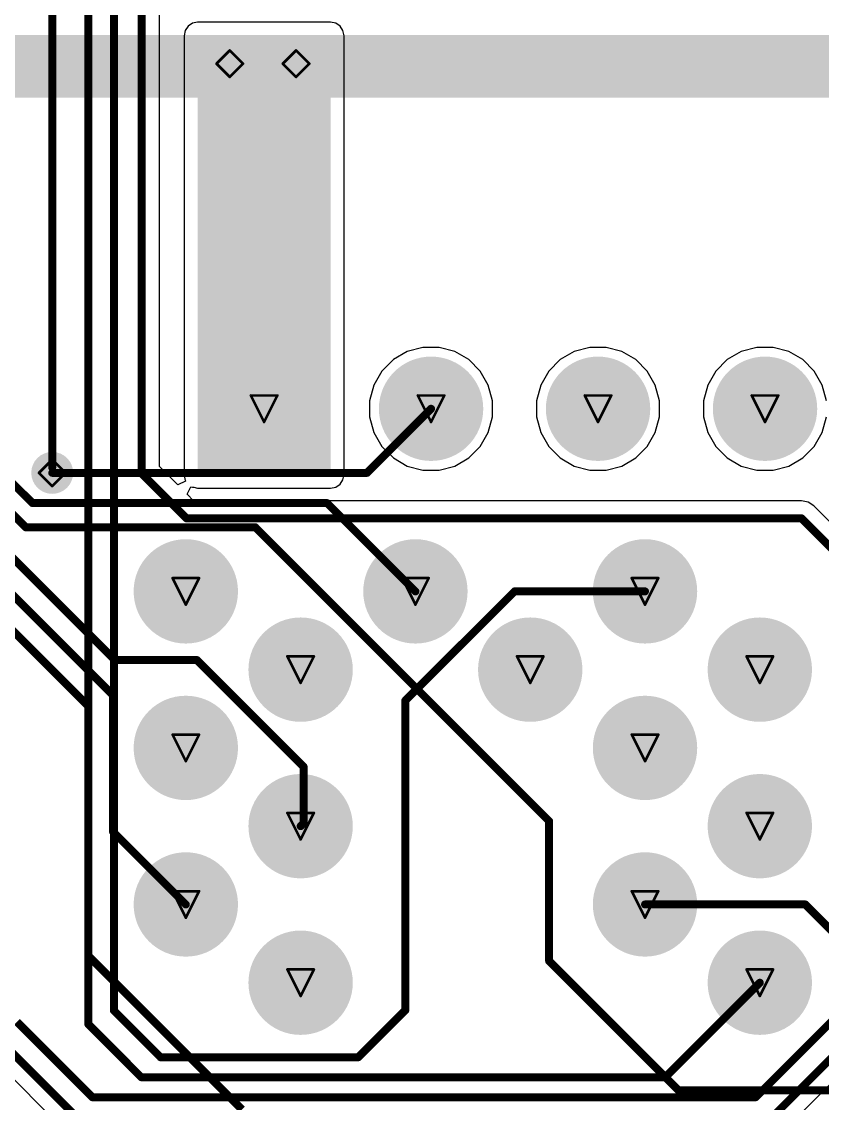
# Model space of a CAD drawing. Header units: inches. Extents: x -31 to 249, y -28 to 261.
# Drawn here: x 38.14 to 53.48, y 13.75 to 34.49 of the extents above; entities that cross this region are included whole.
import ezdxf

# ---------------------------------------------------------------- set-up
doc = ezdxf.new("R2010")
doc.units = ezdxf.units.IN
for name, color, linetype in [('Bottom Layer', 5, 'Continuous'), ('Bottom Solder', 6, 'Continuous'), ('Drill Drawing', 1, 'Continuous'), ('Multi-Layer', 9, 'Continuous'), ('Pad Holes', 156, 'Continuous'), ('Top Layer', 1, 'Continuous'), ('Top Solder', 216, 'Continuous'), ('Via Holes', 16, 'Continuous')]:
    doc.layers.add(name, color=color, linetype=linetype)

# ---------------------------------------------------------------- blocks, each defined once
blk = doc.blocks.new('1_1376430_8_40')
at = {"layer": 'Bottom Layer'}
h = blk.add_hatch(color=5, dxfattribs=at)
edge = h.paths.add_edge_path()
edge.add_arc((-24.75, 8.225), 1, 0, 360)
h = blk.add_hatch(color=5, dxfattribs=at)
edge = h.paths.add_edge_path()
edge.add_arc((-21.55, 8.225), 1, 0, 360)
h = blk.add_hatch(color=5, dxfattribs=at)
edge = h.paths.add_edge_path()
edge.add_arc((-18.35, 8.225), 1, 0, 360)
h = blk.add_hatch(color=5, dxfattribs=at)
edge = h.paths.add_edge_path()
edge.add_arc((-15.15, 8.225), 1, 0, 360)
h = blk.add_hatch(color=5, dxfattribs=at)
edge = h.paths.add_edge_path()
edge.add_arc((-26.25, 4.725), 1, 0, 360)
h = blk.add_hatch(color=5, dxfattribs=at)
edge = h.paths.add_edge_path()
edge.add_arc((-21.85, 4.725), 1, 0, 360)
h = blk.add_hatch(color=5, dxfattribs=at)
edge = h.paths.add_edge_path()
edge.add_arc((-17.45, 4.725), 1, 0, 360)
h = blk.add_hatch(color=5, dxfattribs=at)
edge = h.paths.add_edge_path()
edge.add_arc((-24.05, 3.225), 1, 0, 360)
h = blk.add_hatch(color=5, dxfattribs=at)
edge = h.paths.add_edge_path()
edge.add_arc((-19.65, 3.225), 1, 0, 360)
h = blk.add_hatch(color=5, dxfattribs=at)
edge = h.paths.add_edge_path()
edge.add_arc((-15.25, 3.225), 1, 0, 360)
h = blk.add_hatch(color=5, dxfattribs=at)
edge = h.paths.add_edge_path()
edge.add_arc((-26.25, 1.725), 1, 0, 360)
h = blk.add_hatch(color=5, dxfattribs=at)
edge = h.paths.add_edge_path()
edge.add_arc((-17.45, 1.725), 1, 0, 360)
h = blk.add_hatch(color=5, dxfattribs=at)
edge = h.paths.add_edge_path()
edge.add_arc((-24.05, 0.225), 1, 0, 360)
h = blk.add_hatch(color=5, dxfattribs=at)
edge = h.paths.add_edge_path()
edge.add_arc((-15.25, 0.225), 1, 0, 360)
h = blk.add_hatch(color=5, dxfattribs=at)
edge = h.paths.add_edge_path()
edge.add_arc((-26.25, -1.275), 1, 0, 360)
h = blk.add_hatch(color=5, dxfattribs=at)
edge = h.paths.add_edge_path()
edge.add_arc((-17.45, -1.275), 1, 0, 360)
h = blk.add_hatch(color=5, dxfattribs=at)
edge = h.paths.add_edge_path()
edge.add_arc((-24.05, -2.775), 1, 0, 360)
h = blk.add_hatch(color=5, dxfattribs=at)
edge = h.paths.add_edge_path()
edge.add_arc((-15.25, -2.775), 1, 0, 360)
at = {"layer": 'Bottom Solder'}
h = blk.add_hatch(color=6, dxfattribs=at)
edge = h.paths.add_edge_path()
edge.add_arc((-24.75, 8.225), 1, 0, 360)
h = blk.add_hatch(color=6, dxfattribs=at)
edge = h.paths.add_edge_path()
edge.add_arc((-21.55, 8.225), 1, 0, 360)
h = blk.add_hatch(color=6, dxfattribs=at)
edge = h.paths.add_edge_path()
edge.add_arc((-18.35, 8.225), 1, 0, 360)
h = blk.add_hatch(color=6, dxfattribs=at)
edge = h.paths.add_edge_path()
edge.add_arc((-15.15, 8.225), 1, 0, 360)
h = blk.add_hatch(color=6, dxfattribs=at)
edge = h.paths.add_edge_path()
edge.add_arc((-26.25, 4.725), 1, 0, 360)
h = blk.add_hatch(color=6, dxfattribs=at)
edge = h.paths.add_edge_path()
edge.add_arc((-21.85, 4.725), 1, 0, 360)
h = blk.add_hatch(color=6, dxfattribs=at)
edge = h.paths.add_edge_path()
edge.add_arc((-17.45, 4.725), 1, 0, 360)
h = blk.add_hatch(color=6, dxfattribs=at)
edge = h.paths.add_edge_path()
edge.add_arc((-24.05, 3.225), 1, 0, 360)
h = blk.add_hatch(color=6, dxfattribs=at)
edge = h.paths.add_edge_path()
edge.add_arc((-19.65, 3.225), 1, 0, 360)
h = blk.add_hatch(color=6, dxfattribs=at)
edge = h.paths.add_edge_path()
edge.add_arc((-15.25, 3.225), 1, 0, 360)
h = blk.add_hatch(color=6, dxfattribs=at)
edge = h.paths.add_edge_path()
edge.add_arc((-26.25, 1.725), 1, 0, 360)
h = blk.add_hatch(color=6, dxfattribs=at)
edge = h.paths.add_edge_path()
edge.add_arc((-17.45, 1.725), 1, 0, 360)
h = blk.add_hatch(color=6, dxfattribs=at)
edge = h.paths.add_edge_path()
edge.add_arc((-24.05, 0.225), 1, 0, 360)
h = blk.add_hatch(color=6, dxfattribs=at)
edge = h.paths.add_edge_path()
edge.add_arc((-15.25, 0.225), 1, 0, 360)
h = blk.add_hatch(color=6, dxfattribs=at)
edge = h.paths.add_edge_path()
edge.add_arc((-26.25, -1.275), 1, 0, 360)
h = blk.add_hatch(color=6, dxfattribs=at)
edge = h.paths.add_edge_path()
edge.add_arc((-17.45, -1.275), 1, 0, 360)
h = blk.add_hatch(color=6, dxfattribs=at)
edge = h.paths.add_edge_path()
edge.add_arc((-24.05, -2.775), 1, 0, 360)
h = blk.add_hatch(color=6, dxfattribs=at)
edge = h.paths.add_edge_path()
edge.add_arc((-15.25, -2.775), 1, 0, 360)
at = {"layer": 'Multi-Layer'}
h = blk.add_hatch(color=9, dxfattribs=at)
edge = h.paths.add_edge_path()
edge.add_arc((-24.75, 8.225), 1, 0, 360)
h = blk.add_hatch(color=9, dxfattribs=at)
edge = h.paths.add_edge_path()
edge.add_arc((-21.55, 8.225), 1, 0, 360)
h = blk.add_hatch(color=9, dxfattribs=at)
edge = h.paths.add_edge_path()
edge.add_arc((-18.35, 8.225), 1, 0, 360)
h = blk.add_hatch(color=9, dxfattribs=at)
edge = h.paths.add_edge_path()
edge.add_arc((-15.15, 8.225), 1, 0, 360)
h = blk.add_hatch(color=9, dxfattribs=at)
edge = h.paths.add_edge_path()
edge.add_arc((-26.25, 4.725), 1, 0, 360)
h = blk.add_hatch(color=9, dxfattribs=at)
edge = h.paths.add_edge_path()
edge.add_arc((-21.85, 4.725), 1, 0, 360)
h = blk.add_hatch(color=9, dxfattribs=at)
edge = h.paths.add_edge_path()
edge.add_arc((-17.45, 4.725), 1, 0, 360)
h = blk.add_hatch(color=9, dxfattribs=at)
edge = h.paths.add_edge_path()
edge.add_arc((-24.05, 3.225), 1, 0, 360)
h = blk.add_hatch(color=9, dxfattribs=at)
edge = h.paths.add_edge_path()
edge.add_arc((-19.65, 3.225), 1, 0, 360)
h = blk.add_hatch(color=9, dxfattribs=at)
edge = h.paths.add_edge_path()
edge.add_arc((-15.25, 3.225), 1, 0, 360)
h = blk.add_hatch(color=9, dxfattribs=at)
edge = h.paths.add_edge_path()
edge.add_arc((-26.25, 1.725), 1, 0, 360)
h = blk.add_hatch(color=9, dxfattribs=at)
edge = h.paths.add_edge_path()
edge.add_arc((-17.45, 1.725), 1, 0, 360)
h = blk.add_hatch(color=9, dxfattribs=at)
edge = h.paths.add_edge_path()
edge.add_arc((-24.05, 0.225), 1, 0, 360)
h = blk.add_hatch(color=9, dxfattribs=at)
edge = h.paths.add_edge_path()
edge.add_arc((-15.25, 0.225), 1, 0, 360)
h = blk.add_hatch(color=9, dxfattribs=at)
edge = h.paths.add_edge_path()
edge.add_arc((-26.25, -1.275), 1, 0, 360)
h = blk.add_hatch(color=9, dxfattribs=at)
edge = h.paths.add_edge_path()
edge.add_arc((-17.45, -1.275), 1, 0, 360)
h = blk.add_hatch(color=9, dxfattribs=at)
edge = h.paths.add_edge_path()
edge.add_arc((-24.05, -2.775), 1, 0, 360)
h = blk.add_hatch(color=9, dxfattribs=at)
edge = h.paths.add_edge_path()
edge.add_arc((-15.25, -2.775), 1, 0, 360)
at = {"layer": 'Pad Holes'}
h = blk.add_hatch(color=7, dxfattribs=at)
edge = h.paths.add_edge_path()
edge.add_arc((-24.75, 8.225), 0.605, 0, 360)
h = blk.add_hatch(color=7, dxfattribs=at)
edge = h.paths.add_edge_path()
edge.add_arc((-21.55, 8.225), 0.605, 0, 360)
h = blk.add_hatch(color=7, dxfattribs=at)
edge = h.paths.add_edge_path()
edge.add_arc((-18.35, 8.225), 0.605, 0, 360)
h = blk.add_hatch(color=7, dxfattribs=at)
edge = h.paths.add_edge_path()
edge.add_arc((-15.15, 8.225), 0.605, 0, 360)
h = blk.add_hatch(color=7, dxfattribs=at)
edge = h.paths.add_edge_path()
edge.add_arc((-26.25, 4.725), 0.605, 0, 360)
h = blk.add_hatch(color=7, dxfattribs=at)
edge = h.paths.add_edge_path()
edge.add_arc((-21.85, 4.725), 0.605, 0, 360)
h = blk.add_hatch(color=7, dxfattribs=at)
edge = h.paths.add_edge_path()
edge.add_arc((-17.45, 4.725), 0.605, 0, 360)
h = blk.add_hatch(color=7, dxfattribs=at)
edge = h.paths.add_edge_path()
edge.add_arc((-24.05, 3.225), 0.605, 0, 360)
h = blk.add_hatch(color=7, dxfattribs=at)
edge = h.paths.add_edge_path()
edge.add_arc((-19.65, 3.225), 0.605, 0, 360)
h = blk.add_hatch(color=7, dxfattribs=at)
edge = h.paths.add_edge_path()
edge.add_arc((-15.25, 3.225), 0.605, 0, 360)
h = blk.add_hatch(color=7, dxfattribs=at)
edge = h.paths.add_edge_path()
edge.add_arc((-26.25, 1.725), 0.605, 0, 360)
h = blk.add_hatch(color=7, dxfattribs=at)
edge = h.paths.add_edge_path()
edge.add_arc((-17.45, 1.725), 0.605, 0, 360)
h = blk.add_hatch(color=7, dxfattribs=at)
edge = h.paths.add_edge_path()
edge.add_arc((-24.05, 0.225), 0.605, 0, 360)
h = blk.add_hatch(color=7, dxfattribs=at)
edge = h.paths.add_edge_path()
edge.add_arc((-15.25, 0.225), 0.605, 0, 360)
h = blk.add_hatch(color=7, dxfattribs=at)
edge = h.paths.add_edge_path()
edge.add_arc((-26.25, -1.275), 0.605, 0, 360)
h = blk.add_hatch(color=7, dxfattribs=at)
edge = h.paths.add_edge_path()
edge.add_arc((-17.45, -1.275), 0.605, 0, 360)
h = blk.add_hatch(color=7, dxfattribs=at)
edge = h.paths.add_edge_path()
edge.add_arc((-24.05, -2.775), 0.605, 0, 360)
h = blk.add_hatch(color=7, dxfattribs=at)
edge = h.paths.add_edge_path()
edge.add_arc((-15.25, -2.775), 0.605, 0, 360)
at = {"layer": 'Top Layer'}
h = blk.add_hatch(color=1, dxfattribs=at)
edge = h.paths.add_edge_path()
edge.add_arc((-24.75, 8.225), 1, 0, 360)
h = blk.add_hatch(color=1, dxfattribs=at)
edge = h.paths.add_edge_path()
edge.add_arc((-21.55, 8.225), 1, 0, 360)
h = blk.add_hatch(color=1, dxfattribs=at)
edge = h.paths.add_edge_path()
edge.add_arc((-18.35, 8.225), 1, 0, 360)
h = blk.add_hatch(color=1, dxfattribs=at)
edge = h.paths.add_edge_path()
edge.add_arc((-15.15, 8.225), 1, 0, 360)
h = blk.add_hatch(color=1, dxfattribs=at)
edge = h.paths.add_edge_path()
edge.add_arc((-26.25, 4.725), 1, 0, 360)
h = blk.add_hatch(color=1, dxfattribs=at)
edge = h.paths.add_edge_path()
edge.add_arc((-21.85, 4.725), 1, 0, 360)
h = blk.add_hatch(color=1, dxfattribs=at)
edge = h.paths.add_edge_path()
edge.add_arc((-17.45, 4.725), 1, 0, 360)
h = blk.add_hatch(color=1, dxfattribs=at)
edge = h.paths.add_edge_path()
edge.add_arc((-24.05, 3.225), 1, 0, 360)
h = blk.add_hatch(color=1, dxfattribs=at)
edge = h.paths.add_edge_path()
edge.add_arc((-19.65, 3.225), 1, 0, 360)
h = blk.add_hatch(color=1, dxfattribs=at)
edge = h.paths.add_edge_path()
edge.add_arc((-15.25, 3.225), 1, 0, 360)
h = blk.add_hatch(color=1, dxfattribs=at)
edge = h.paths.add_edge_path()
edge.add_arc((-26.25, 1.725), 1, 0, 360)
h = blk.add_hatch(color=1, dxfattribs=at)
edge = h.paths.add_edge_path()
edge.add_arc((-17.45, 1.725), 1, 0, 360)
h = blk.add_hatch(color=1, dxfattribs=at)
edge = h.paths.add_edge_path()
edge.add_arc((-24.05, 0.225), 1, 0, 360)
h = blk.add_hatch(color=1, dxfattribs=at)
edge = h.paths.add_edge_path()
edge.add_arc((-15.25, 0.225), 1, 0, 360)
h = blk.add_hatch(color=1, dxfattribs=at)
edge = h.paths.add_edge_path()
edge.add_arc((-26.25, -1.275), 1, 0, 360)
h = blk.add_hatch(color=1, dxfattribs=at)
edge = h.paths.add_edge_path()
edge.add_arc((-17.45, -1.275), 1, 0, 360)
h = blk.add_hatch(color=1, dxfattribs=at)
edge = h.paths.add_edge_path()
edge.add_arc((-24.05, -2.775), 1, 0, 360)
h = blk.add_hatch(color=1, dxfattribs=at)
edge = h.paths.add_edge_path()
edge.add_arc((-15.25, -2.775), 1, 0, 360)
at = {"layer": 'Top Solder'}
h = blk.add_hatch(color=216, dxfattribs=at)
edge = h.paths.add_edge_path()
edge.add_arc((-24.75, 8.225), 1, 0, 360)
h = blk.add_hatch(color=216, dxfattribs=at)
edge = h.paths.add_edge_path()
edge.add_arc((-21.55, 8.225), 1, 0, 360)
h = blk.add_hatch(color=216, dxfattribs=at)
edge = h.paths.add_edge_path()
edge.add_arc((-18.35, 8.225), 1, 0, 360)
h = blk.add_hatch(color=216, dxfattribs=at)
edge = h.paths.add_edge_path()
edge.add_arc((-15.15, 8.225), 1, 0, 360)
h = blk.add_hatch(color=216, dxfattribs=at)
edge = h.paths.add_edge_path()
edge.add_arc((-26.25, 4.725), 1, 0, 360)
h = blk.add_hatch(color=216, dxfattribs=at)
edge = h.paths.add_edge_path()
edge.add_arc((-21.85, 4.725), 1, 0, 360)
h = blk.add_hatch(color=216, dxfattribs=at)
edge = h.paths.add_edge_path()
edge.add_arc((-17.45, 4.725), 1, 0, 360)
h = blk.add_hatch(color=216, dxfattribs=at)
edge = h.paths.add_edge_path()
edge.add_arc((-24.05, 3.225), 1, 0, 360)
h = blk.add_hatch(color=216, dxfattribs=at)
edge = h.paths.add_edge_path()
edge.add_arc((-19.65, 3.225), 1, 0, 360)
h = blk.add_hatch(color=216, dxfattribs=at)
edge = h.paths.add_edge_path()
edge.add_arc((-15.25, 3.225), 1, 0, 360)
h = blk.add_hatch(color=216, dxfattribs=at)
edge = h.paths.add_edge_path()
edge.add_arc((-26.25, 1.725), 1, 0, 360)
h = blk.add_hatch(color=216, dxfattribs=at)
edge = h.paths.add_edge_path()
edge.add_arc((-17.45, 1.725), 1, 0, 360)
h = blk.add_hatch(color=216, dxfattribs=at)
edge = h.paths.add_edge_path()
edge.add_arc((-24.05, 0.225), 1, 0, 360)
h = blk.add_hatch(color=216, dxfattribs=at)
edge = h.paths.add_edge_path()
edge.add_arc((-15.25, 0.225), 1, 0, 360)
h = blk.add_hatch(color=216, dxfattribs=at)
edge = h.paths.add_edge_path()
edge.add_arc((-26.25, -1.275), 1, 0, 360)
h = blk.add_hatch(color=216, dxfattribs=at)
edge = h.paths.add_edge_path()
edge.add_arc((-17.45, -1.275), 1, 0, 360)
h = blk.add_hatch(color=216, dxfattribs=at)
edge = h.paths.add_edge_path()
edge.add_arc((-24.05, -2.775), 1, 0, 360)
h = blk.add_hatch(color=216, dxfattribs=at)
edge = h.paths.add_edge_path()
edge.add_arc((-15.25, -2.775), 1, 0, 360)

msp = doc.modelspace()

# ---------------------------------------------------------------- hatches: boundary and pattern name
at = {"layer": 'Bottom Layer'}
msp.add_hatch(color=5, dxfattribs=at).paths.add_polyline_path([(17.501, 33.029), (101.649, 33.029), (101.649, 34.23), (17.501, 34.23)])
h = msp.add_hatch(color=5, dxfattribs=at)
edge = h.paths.add_edge_path()
edge.add_arc((42.127, 33.68), 0.3, 0, 360)
h = msp.add_hatch(color=5, dxfattribs=at)
edge = h.paths.add_edge_path()
edge.add_arc((43.397, 33.68), 0.3, 0, 360)
h = msp.add_hatch(color=5, dxfattribs=at)
edge = h.paths.add_edge_path()
edge.add_arc((38.725, 25.838), 0.3, 0, 360)
at = {"layer": 'Bottom Solder'}
h = msp.add_hatch(color=6, dxfattribs=at)
edge = h.paths.add_edge_path()
edge.add_arc((42.127, 33.68), 0.402, 0, 360)
h = msp.add_hatch(color=6, dxfattribs=at)
edge = h.paths.add_edge_path()
edge.add_arc((43.397, 33.68), 0.402, 0, 360)
h = msp.add_hatch(color=6, dxfattribs=at)
edge = h.paths.add_edge_path()
edge.add_arc((38.725, 25.838), 0.402, 0, 360)
at = {"layer": 'Top Layer'}
msp.add_hatch(color=1, dxfattribs=at).paths.add_polyline_path([(41.51, 25.806), (44.058, 25.806), (44.058, 34.215), (41.51, 34.215)])
h = msp.add_hatch(color=1, dxfattribs=at)
edge = h.paths.add_edge_path()
edge.add_arc((42.127, 33.68), 0.3, 0, 360)
h = msp.add_hatch(color=1, dxfattribs=at)
edge = h.paths.add_edge_path()
edge.add_arc((43.397, 33.68), 0.3, 0, 360)
h = msp.add_hatch(color=1, dxfattribs=at)
edge = h.paths.add_edge_path()
edge.add_arc((38.725, 25.838), 0.3, 0, 360)
at = {"layer": 'Top Solder'}
h = msp.add_hatch(color=216, dxfattribs=at)
edge = h.paths.add_edge_path()
edge.add_arc((42.127, 33.68), 0.402, 0, 360)
h = msp.add_hatch(color=216, dxfattribs=at)
edge = h.paths.add_edge_path()
edge.add_arc((43.397, 33.68), 0.402, 0, 360)
h = msp.add_hatch(color=216, dxfattribs=at)
edge = h.paths.add_edge_path()
edge.add_arc((38.725, 25.838), 0.402, 0, 360)
at = {"layer": 'Via Holes'}
h = msp.add_hatch(color=7, dxfattribs=at)
edge = h.paths.add_edge_path()
edge.add_arc((42.127, 33.68), 0.15, 0, 360)
h = msp.add_hatch(color=7, dxfattribs=at)
edge = h.paths.add_edge_path()
edge.add_arc((43.397, 33.68), 0.15, 0, 360)
h = msp.add_hatch(color=7, dxfattribs=at)
edge = h.paths.add_edge_path()
edge.add_arc((38.725, 25.838), 0.15, 0, 360)

# ---------------------------------------------------------------- linework, layer by layer
at = {"layer": 'Bottom Layer'}
for points in [[(44.756, 25.838, 0.152, 0.152, 0), (45.985, 27.067, 0.152, 0.152, 0)], [(37.904, 25.701, 0.152, 0.152, 0), (38.347, 25.259, 0.152, 0.152, 0)], [(38.725, 25.838, 0.152, 0.152, 0), (44.756, 25.838, 0.152, 0.152, 0)], [(37.523, 25.491, 0.152, 0.152, 0), (38.218, 24.795, 0.152, 0.152, 0)], [(38.347, 25.259, 0.152, 0.152, 0), (43.993, 25.259, 0.152, 0.152, 0)], [(43.993, 25.259, 0.152, 0.152, 0), (45.685, 23.567, 0.152, 0.152, 0)], [(37.145, 25.03, 0.152, 0.152, 0), (39.924, 22.251, 0.152, 0.152, 0)], [(36.757, 24.711, 0.152, 0.152, 0), (39.889, 21.579, 0.152, 0.152, 0)], [(38.218, 24.795, 0.152, 0.152, 0), (42.617, 24.795, 0.152, 0.152, 0)], [(42.617, 24.795, 0.152, 0.152, 0), (48.247, 19.165, 0.152, 0.152, 0)], [(36.396, 24.387, 0.152, 0.152, 0), (39.418, 21.366, 0.152, 0.152, 0)], [(39.924, 22.251, 0.152, 0.152, 0), (41.497, 22.251, 0.152, 0.152, 0)], [(41.497, 22.251, 0.152, 0.152, 0), (43.542, 20.206, 0.152, 0.152, 0)], [(39.889, 18.962, 0.152, 0.152, 0), (39.889, 21.579, 0.152, 0.152, 0)], [(39.418, 16.583, 0.152, 0.152, 0), (39.418, 21.366, 0.152, 0.152, 0)], [(43.542, 19.124, 0.152, 0.152, 0), (43.542, 20.206, 0.152, 0.152, 0)], [(43.485, 19.067, 0.152, 0.152, 0), (43.542, 19.124, 0.152, 0.152, 0)], [(48.247, 16.483, 0.152, 0.152, 0), (48.247, 19.165, 0.152, 0.152, 0)], [(39.889, 18.962, 0.152, 0.152, 0), (41.285, 17.567, 0.152, 0.152, 0)], [(39.418, 16.583, 0.152, 0.152, 0), (42.363, 13.637, 0.152, 0.152, 0)], [(48.247, 16.483, 0.152, 0.152, 0), (50.726, 14.005, 0.152, 0.152, 0)], [(50.726, 14.005, 0.152, 0.152, 0), (74.123, 14.005, 0.152, 0.152, 0)]]:
    msp.add_lwpolyline(points, format="xyseb", dxfattribs=at)
for points in [[(45.947, 27.067, 0.0762, 0.0762, 1), (46.023, 27.067, 0.0762, 0.0762, 1)], [(38.687, 25.838, 0.0762, 0.0762, 1), (38.763, 25.838, 0.0762, 0.0762, 1)], [(44.718, 25.838, 0.0762, 0.0762, 1), (44.794, 25.838, 0.0762, 0.0762, 1)], [(44.718, 25.838, 0.0762, 0.0762, 1), (44.794, 25.838, 0.0762, 0.0762, 1)], [(38.309, 25.259, 0.0762, 0.0762, 1), (38.385, 25.259, 0.0762, 0.0762, 1)], [(38.309, 25.259, 0.0762, 0.0762, 1), (38.385, 25.259, 0.0762, 0.0762, 1)], [(43.955, 25.259, 0.0762, 0.0762, 1), (44.031, 25.259, 0.0762, 0.0762, 1)], [(43.955, 25.259, 0.0762, 0.0762, 1), (44.031, 25.259, 0.0762, 0.0762, 1)], [(38.18, 24.795, 0.0762, 0.0762, 1), (38.257, 24.795, 0.0762, 0.0762, 1)], [(38.18, 24.795, 0.0762, 0.0762, 1), (38.257, 24.795, 0.0762, 0.0762, 1)], [(42.579, 24.795, 0.0762, 0.0762, 1), (42.656, 24.795, 0.0762, 0.0762, 1)], [(42.579, 24.795, 0.0762, 0.0762, 1), (42.656, 24.795, 0.0762, 0.0762, 1)], [(45.647, 23.567, 0.0762, 0.0762, 1), (45.723, 23.567, 0.0762, 0.0762, 1)], [(39.886, 22.251, 0.0762, 0.0762, 1), (39.962, 22.251, 0.0762, 0.0762, 1)], [(39.886, 22.251, 0.0762, 0.0762, 1), (39.962, 22.251, 0.0762, 0.0762, 1)], [(41.459, 22.251, 0.0762, 0.0762, 1), (41.535, 22.251, 0.0762, 0.0762, 1)], [(41.459, 22.251, 0.0762, 0.0762, 1), (41.535, 22.251, 0.0762, 0.0762, 1)], [(39.851, 21.579, 0.0762, 0.0762, 1), (39.928, 21.579, 0.0762, 0.0762, 1)], [(39.851, 21.579, 0.0762, 0.0762, 1), (39.928, 21.579, 0.0762, 0.0762, 1)], [(39.379, 21.366, 0.0762, 0.0762, 1), (39.456, 21.366, 0.0762, 0.0762, 1)], [(39.379, 21.366, 0.0762, 0.0762, 1), (39.456, 21.366, 0.0762, 0.0762, 1)], [(43.504, 20.206, 0.0762, 0.0762, 1), (43.58, 20.206, 0.0762, 0.0762, 1)], [(43.504, 20.206, 0.0762, 0.0762, 1), (43.58, 20.206, 0.0762, 0.0762, 1)], [(43.447, 19.067, 0.0762, 0.0762, 1), (43.523, 19.067, 0.0762, 0.0762, 1)], [(43.504, 19.124, 0.0762, 0.0762, 1), (43.58, 19.124, 0.0762, 0.0762, 1)], [(43.504, 19.124, 0.0762, 0.0762, 1), (43.58, 19.124, 0.0762, 0.0762, 1)], [(48.209, 19.165, 0.0762, 0.0762, 1), (48.285, 19.165, 0.0762, 0.0762, 1)], [(48.209, 19.165, 0.0762, 0.0762, 1), (48.285, 19.165, 0.0762, 0.0762, 1)], [(39.851, 18.962, 0.0762, 0.0762, 1), (39.928, 18.962, 0.0762, 0.0762, 1)], [(39.851, 18.962, 0.0762, 0.0762, 1), (39.928, 18.962, 0.0762, 0.0762, 1)], [(41.247, 17.567, 0.0762, 0.0762, 1), (41.323, 17.567, 0.0762, 0.0762, 1)], [(39.379, 16.583, 0.0762, 0.0762, 1), (39.456, 16.583, 0.0762, 0.0762, 1)], [(39.379, 16.583, 0.0762, 0.0762, 1), (39.456, 16.583, 0.0762, 0.0762, 1)], [(48.209, 16.483, 0.0762, 0.0762, 1), (48.285, 16.483, 0.0762, 0.0762, 1)], [(48.209, 16.483, 0.0762, 0.0762, 1), (48.285, 16.483, 0.0762, 0.0762, 1)], [(50.688, 14.005, 0.0762, 0.0762, 1), (50.764, 14.005, 0.0762, 0.0762, 1)], [(50.688, 14.005, 0.0762, 0.0762, 1), (50.764, 14.005, 0.0762, 0.0762, 1)]]:
    msp.add_lwpolyline(points, format="xyseb", close=True, dxfattribs=at)
at = {"layer": 'Drill Drawing'}
for points in [[(41.873, 33.68, 0.0508, 0.0508, 0), (42.127, 33.934, 0.0508, 0.0508, 0)], [(42.127, 33.934, 0.0508, 0.0508, 0), (42.381, 33.68, 0.0508, 0.0508, 0)], [(43.143, 33.68, 0.0508, 0.0508, 0), (43.397, 33.934, 0.0508, 0.0508, 0)], [(43.397, 33.934, 0.0508, 0.0508, 0), (43.651, 33.68, 0.0508, 0.0508, 0)], [(41.873, 33.68, 0.0508, 0.0508, 0), (42.127, 33.426, 0.0508, 0.0508, 0)], [(42.127, 33.426, 0.0508, 0.0508, 0), (42.381, 33.68, 0.0508, 0.0508, 0)], [(43.143, 33.68, 0.0508, 0.0508, 0), (43.397, 33.426, 0.0508, 0.0508, 0)], [(43.397, 33.426, 0.0508, 0.0508, 0), (43.651, 33.68, 0.0508, 0.0508, 0)], [(42.531, 27.321, 0.0508, 0.0508, 0), (43.039, 27.321, 0.0508, 0.0508, 0)], [(42.531, 27.321, 0.0508, 0.0508, 0), (42.785, 26.813, 0.0508, 0.0508, 0)], [(42.785, 26.813, 0.0508, 0.0508, 0), (43.039, 27.321, 0.0508, 0.0508, 0)], [(45.731, 27.321, 0.0508, 0.0508, 0), (46.239, 27.321, 0.0508, 0.0508, 0)], [(45.731, 27.321, 0.0508, 0.0508, 0), (45.985, 26.813, 0.0508, 0.0508, 0)], [(45.985, 26.813, 0.0508, 0.0508, 0), (46.239, 27.321, 0.0508, 0.0508, 0)], [(48.931, 27.321, 0.0508, 0.0508, 0), (49.439, 27.321, 0.0508, 0.0508, 0)], [(48.931, 27.321, 0.0508, 0.0508, 0), (49.185, 26.813, 0.0508, 0.0508, 0)], [(49.185, 26.813, 0.0508, 0.0508, 0), (49.439, 27.321, 0.0508, 0.0508, 0)], [(52.131, 27.321, 0.0508, 0.0508, 0), (52.639, 27.321, 0.0508, 0.0508, 0)], [(52.131, 27.321, 0.0508, 0.0508, 0), (52.385, 26.813, 0.0508, 0.0508, 0)], [(52.385, 26.813, 0.0508, 0.0508, 0), (52.639, 27.321, 0.0508, 0.0508, 0)], [(38.471, 25.838, 0.0508, 0.0508, 0), (38.725, 26.092, 0.0508, 0.0508, 0)], [(38.725, 26.092, 0.0508, 0.0508, 0), (38.979, 25.838, 0.0508, 0.0508, 0)], [(38.471, 25.838, 0.0508, 0.0508, 0), (38.725, 25.584, 0.0508, 0.0508, 0)], [(38.725, 25.584, 0.0508, 0.0508, 0), (38.979, 25.838, 0.0508, 0.0508, 0)], [(41.031, 23.821, 0.0508, 0.0508, 0), (41.539, 23.821, 0.0508, 0.0508, 0)], [(41.031, 23.821, 0.0508, 0.0508, 0), (41.285, 23.313, 0.0508, 0.0508, 0)], [(41.285, 23.313, 0.0508, 0.0508, 0), (41.539, 23.821, 0.0508, 0.0508, 0)], [(45.431, 23.821, 0.0508, 0.0508, 0), (45.939, 23.821, 0.0508, 0.0508, 0)], [(45.431, 23.821, 0.0508, 0.0508, 0), (45.685, 23.313, 0.0508, 0.0508, 0)], [(45.685, 23.313, 0.0508, 0.0508, 0), (45.939, 23.821, 0.0508, 0.0508, 0)], [(49.831, 23.821, 0.0508, 0.0508, 0), (50.339, 23.821, 0.0508, 0.0508, 0)], [(49.831, 23.821, 0.0508, 0.0508, 0), (50.085, 23.313, 0.0508, 0.0508, 0)], [(50.085, 23.313, 0.0508, 0.0508, 0), (50.339, 23.821, 0.0508, 0.0508, 0)], [(43.231, 22.321, 0.0508, 0.0508, 0), (43.739, 22.321, 0.0508, 0.0508, 0)], [(43.231, 22.321, 0.0508, 0.0508, 0), (43.485, 21.813, 0.0508, 0.0508, 0)], [(43.485, 21.813, 0.0508, 0.0508, 0), (43.739, 22.321, 0.0508, 0.0508, 0)], [(47.631, 22.321, 0.0508, 0.0508, 0), (48.139, 22.321, 0.0508, 0.0508, 0)], [(47.631, 22.321, 0.0508, 0.0508, 0), (47.885, 21.813, 0.0508, 0.0508, 0)], [(47.885, 21.813, 0.0508, 0.0508, 0), (48.139, 22.321, 0.0508, 0.0508, 0)], [(52.031, 22.321, 0.0508, 0.0508, 0), (52.539, 22.321, 0.0508, 0.0508, 0)], [(52.031, 22.321, 0.0508, 0.0508, 0), (52.285, 21.813, 0.0508, 0.0508, 0)], [(52.285, 21.813, 0.0508, 0.0508, 0), (52.539, 22.321, 0.0508, 0.0508, 0)], [(41.031, 20.821, 0.0508, 0.0508, 0), (41.539, 20.821, 0.0508, 0.0508, 0)], [(41.031, 20.821, 0.0508, 0.0508, 0), (41.285, 20.313, 0.0508, 0.0508, 0)], [(41.285, 20.313, 0.0508, 0.0508, 0), (41.539, 20.821, 0.0508, 0.0508, 0)], [(49.831, 20.821, 0.0508, 0.0508, 0), (50.339, 20.821, 0.0508, 0.0508, 0)], [(49.831, 20.821, 0.0508, 0.0508, 0), (50.085, 20.313, 0.0508, 0.0508, 0)], [(50.085, 20.313, 0.0508, 0.0508, 0), (50.339, 20.821, 0.0508, 0.0508, 0)], [(43.231, 19.321, 0.0508, 0.0508, 0), (43.739, 19.321, 0.0508, 0.0508, 0)], [(43.231, 19.321, 0.0508, 0.0508, 0), (43.485, 18.813, 0.0508, 0.0508, 0)], [(43.485, 18.813, 0.0508, 0.0508, 0), (43.739, 19.321, 0.0508, 0.0508, 0)], [(52.031, 19.321, 0.0508, 0.0508, 0), (52.539, 19.321, 0.0508, 0.0508, 0)], [(52.031, 19.321, 0.0508, 0.0508, 0), (52.285, 18.813, 0.0508, 0.0508, 0)], [(52.285, 18.813, 0.0508, 0.0508, 0), (52.539, 19.321, 0.0508, 0.0508, 0)], [(41.031, 17.821, 0.0508, 0.0508, 0), (41.539, 17.821, 0.0508, 0.0508, 0)], [(41.031, 17.821, 0.0508, 0.0508, 0), (41.285, 17.313, 0.0508, 0.0508, 0)], [(41.285, 17.313, 0.0508, 0.0508, 0), (41.539, 17.821, 0.0508, 0.0508, 0)], [(49.831, 17.821, 0.0508, 0.0508, 0), (50.339, 17.821, 0.0508, 0.0508, 0)], [(49.831, 17.821, 0.0508, 0.0508, 0), (50.085, 17.313, 0.0508, 0.0508, 0)], [(50.085, 17.313, 0.0508, 0.0508, 0), (50.339, 17.821, 0.0508, 0.0508, 0)], [(43.231, 16.321, 0.0508, 0.0508, 0), (43.739, 16.321, 0.0508, 0.0508, 0)], [(43.231, 16.321, 0.0508, 0.0508, 0), (43.485, 15.813, 0.0508, 0.0508, 0)], [(43.485, 15.813, 0.0508, 0.0508, 0), (43.739, 16.321, 0.0508, 0.0508, 0)], [(52.031, 16.321, 0.0508, 0.0508, 0), (52.539, 16.321, 0.0508, 0.0508, 0)], [(52.031, 16.321, 0.0508, 0.0508, 0), (52.285, 15.813, 0.0508, 0.0508, 0)], [(52.285, 15.813, 0.0508, 0.0508, 0), (52.539, 16.321, 0.0508, 0.0508, 0)]]:
    msp.add_lwpolyline(points, format="xyseb", dxfattribs=at)
for points in [[(42.115, 33.934, 0.0254, 0.0254, 1), (42.14, 33.934, 0.0254, 0.0254, 1)], [(42.115, 33.934, 0.0254, 0.0254, 1), (42.14, 33.934, 0.0254, 0.0254, 1)], [(43.385, 33.934, 0.0254, 0.0254, 1), (43.41, 33.934, 0.0254, 0.0254, 1)], [(43.385, 33.934, 0.0254, 0.0254, 1), (43.41, 33.934, 0.0254, 0.0254, 1)], [(41.861, 33.68, 0.0254, 0.0254, 1), (41.886, 33.68, 0.0254, 0.0254, 1)], [(41.861, 33.68, 0.0254, 0.0254, 1), (41.886, 33.68, 0.0254, 0.0254, 1)], [(42.369, 33.68, 0.0254, 0.0254, 1), (42.394, 33.68, 0.0254, 0.0254, 1)], [(42.369, 33.68, 0.0254, 0.0254, 1), (42.394, 33.68, 0.0254, 0.0254, 1)], [(43.131, 33.68, 0.0254, 0.0254, 1), (43.156, 33.68, 0.0254, 0.0254, 1)], [(43.131, 33.68, 0.0254, 0.0254, 1), (43.156, 33.68, 0.0254, 0.0254, 1)], [(43.639, 33.68, 0.0254, 0.0254, 1), (43.664, 33.68, 0.0254, 0.0254, 1)], [(43.639, 33.68, 0.0254, 0.0254, 1), (43.664, 33.68, 0.0254, 0.0254, 1)], [(42.115, 33.426, 0.0254, 0.0254, 1), (42.14, 33.426, 0.0254, 0.0254, 1)], [(42.115, 33.426, 0.0254, 0.0254, 1), (42.14, 33.426, 0.0254, 0.0254, 1)], [(43.385, 33.426, 0.0254, 0.0254, 1), (43.41, 33.426, 0.0254, 0.0254, 1)], [(43.385, 33.426, 0.0254, 0.0254, 1), (43.41, 33.426, 0.0254, 0.0254, 1)], [(42.518, 27.321, 0.0254, 0.0254, 1), (42.544, 27.321, 0.0254, 0.0254, 1)], [(42.518, 27.321, 0.0254, 0.0254, 1), (42.544, 27.321, 0.0254, 0.0254, 1)], [(43.026, 27.321, 0.0254, 0.0254, 1), (43.052, 27.321, 0.0254, 0.0254, 1)], [(43.026, 27.321, 0.0254, 0.0254, 1), (43.052, 27.321, 0.0254, 0.0254, 1)], [(45.718, 27.321, 0.0254, 0.0254, 1), (45.744, 27.321, 0.0254, 0.0254, 1)], [(45.718, 27.321, 0.0254, 0.0254, 1), (45.744, 27.321, 0.0254, 0.0254, 1)], [(46.226, 27.321, 0.0254, 0.0254, 1), (46.252, 27.321, 0.0254, 0.0254, 1)], [(46.226, 27.321, 0.0254, 0.0254, 1), (46.252, 27.321, 0.0254, 0.0254, 1)], [(48.918, 27.321, 0.0254, 0.0254, 1), (48.944, 27.321, 0.0254, 0.0254, 1)], [(48.918, 27.321, 0.0254, 0.0254, 1), (48.944, 27.321, 0.0254, 0.0254, 1)], [(49.426, 27.321, 0.0254, 0.0254, 1), (49.452, 27.321, 0.0254, 0.0254, 1)], [(49.426, 27.321, 0.0254, 0.0254, 1), (49.452, 27.321, 0.0254, 0.0254, 1)], [(52.118, 27.321, 0.0254, 0.0254, 1), (52.144, 27.321, 0.0254, 0.0254, 1)], [(52.118, 27.321, 0.0254, 0.0254, 1), (52.144, 27.321, 0.0254, 0.0254, 1)], [(52.626, 27.321, 0.0254, 0.0254, 1), (52.652, 27.321, 0.0254, 0.0254, 1)], [(52.626, 27.321, 0.0254, 0.0254, 1), (52.652, 27.321, 0.0254, 0.0254, 1)], [(42.772, 26.813, 0.0254, 0.0254, 1), (42.798, 26.813, 0.0254, 0.0254, 1)], [(42.772, 26.813, 0.0254, 0.0254, 1), (42.798, 26.813, 0.0254, 0.0254, 1)], [(45.972, 26.813, 0.0254, 0.0254, 1), (45.998, 26.813, 0.0254, 0.0254, 1)], [(45.972, 26.813, 0.0254, 0.0254, 1), (45.998, 26.813, 0.0254, 0.0254, 1)], [(49.172, 26.813, 0.0254, 0.0254, 1), (49.198, 26.813, 0.0254, 0.0254, 1)], [(49.172, 26.813, 0.0254, 0.0254, 1), (49.198, 26.813, 0.0254, 0.0254, 1)], [(52.372, 26.813, 0.0254, 0.0254, 1), (52.398, 26.813, 0.0254, 0.0254, 1)], [(52.372, 26.813, 0.0254, 0.0254, 1), (52.398, 26.813, 0.0254, 0.0254, 1)], [(38.712, 26.092, 0.0254, 0.0254, 1), (38.737, 26.092, 0.0254, 0.0254, 1)], [(38.712, 26.092, 0.0254, 0.0254, 1), (38.737, 26.092, 0.0254, 0.0254, 1)], [(38.458, 25.838, 0.0254, 0.0254, 1), (38.483, 25.838, 0.0254, 0.0254, 1)], [(38.458, 25.838, 0.0254, 0.0254, 1), (38.483, 25.838, 0.0254, 0.0254, 1)], [(38.966, 25.838, 0.0254, 0.0254, 1), (38.991, 25.838, 0.0254, 0.0254, 1)], [(38.966, 25.838, 0.0254, 0.0254, 1), (38.991, 25.838, 0.0254, 0.0254, 1)], [(38.712, 25.584, 0.0254, 0.0254, 1), (38.737, 25.584, 0.0254, 0.0254, 1)], [(38.712, 25.584, 0.0254, 0.0254, 1), (38.737, 25.584, 0.0254, 0.0254, 1)], [(41.018, 23.821, 0.0254, 0.0254, 1), (41.044, 23.821, 0.0254, 0.0254, 1)], [(41.018, 23.821, 0.0254, 0.0254, 1), (41.044, 23.821, 0.0254, 0.0254, 1)], [(41.526, 23.821, 0.0254, 0.0254, 1), (41.552, 23.821, 0.0254, 0.0254, 1)], [(41.526, 23.821, 0.0254, 0.0254, 1), (41.552, 23.821, 0.0254, 0.0254, 1)], [(45.418, 23.821, 0.0254, 0.0254, 1), (45.444, 23.821, 0.0254, 0.0254, 1)], [(45.418, 23.821, 0.0254, 0.0254, 1), (45.444, 23.821, 0.0254, 0.0254, 1)], [(45.926, 23.821, 0.0254, 0.0254, 1), (45.952, 23.821, 0.0254, 0.0254, 1)], [(45.926, 23.821, 0.0254, 0.0254, 1), (45.952, 23.821, 0.0254, 0.0254, 1)], [(49.818, 23.821, 0.0254, 0.0254, 1), (49.844, 23.821, 0.0254, 0.0254, 1)], [(49.818, 23.821, 0.0254, 0.0254, 1), (49.844, 23.821, 0.0254, 0.0254, 1)], [(50.326, 23.821, 0.0254, 0.0254, 1), (50.352, 23.821, 0.0254, 0.0254, 1)], [(50.326, 23.821, 0.0254, 0.0254, 1), (50.352, 23.821, 0.0254, 0.0254, 1)], [(41.272, 23.313, 0.0254, 0.0254, 1), (41.298, 23.313, 0.0254, 0.0254, 1)], [(41.272, 23.313, 0.0254, 0.0254, 1), (41.298, 23.313, 0.0254, 0.0254, 1)], [(45.672, 23.313, 0.0254, 0.0254, 1), (45.698, 23.313, 0.0254, 0.0254, 1)], [(45.672, 23.313, 0.0254, 0.0254, 1), (45.698, 23.313, 0.0254, 0.0254, 1)], [(50.072, 23.313, 0.0254, 0.0254, 1), (50.098, 23.313, 0.0254, 0.0254, 1)], [(50.072, 23.313, 0.0254, 0.0254, 1), (50.098, 23.313, 0.0254, 0.0254, 1)], [(43.218, 22.321, 0.0254, 0.0254, 1), (43.244, 22.321, 0.0254, 0.0254, 1)], [(43.218, 22.321, 0.0254, 0.0254, 1), (43.244, 22.321, 0.0254, 0.0254, 1)], [(43.726, 22.321, 0.0254, 0.0254, 1), (43.752, 22.321, 0.0254, 0.0254, 1)], [(43.726, 22.321, 0.0254, 0.0254, 1), (43.752, 22.321, 0.0254, 0.0254, 1)], [(47.618, 22.321, 0.0254, 0.0254, 1), (47.644, 22.321, 0.0254, 0.0254, 1)], [(47.618, 22.321, 0.0254, 0.0254, 1), (47.644, 22.321, 0.0254, 0.0254, 1)], [(48.126, 22.321, 0.0254, 0.0254, 1), (48.152, 22.321, 0.0254, 0.0254, 1)], [(48.126, 22.321, 0.0254, 0.0254, 1), (48.152, 22.321, 0.0254, 0.0254, 1)], [(52.018, 22.321, 0.0254, 0.0254, 1), (52.044, 22.321, 0.0254, 0.0254, 1)], [(52.018, 22.321, 0.0254, 0.0254, 1), (52.044, 22.321, 0.0254, 0.0254, 1)], [(52.526, 22.321, 0.0254, 0.0254, 1), (52.552, 22.321, 0.0254, 0.0254, 1)], [(52.526, 22.321, 0.0254, 0.0254, 1), (52.552, 22.321, 0.0254, 0.0254, 1)], [(43.472, 21.813, 0.0254, 0.0254, 1), (43.498, 21.813, 0.0254, 0.0254, 1)], [(43.472, 21.813, 0.0254, 0.0254, 1), (43.498, 21.813, 0.0254, 0.0254, 1)], [(47.872, 21.813, 0.0254, 0.0254, 1), (47.898, 21.813, 0.0254, 0.0254, 1)], [(47.872, 21.813, 0.0254, 0.0254, 1), (47.898, 21.813, 0.0254, 0.0254, 1)], [(52.272, 21.813, 0.0254, 0.0254, 1), (52.298, 21.813, 0.0254, 0.0254, 1)], [(52.272, 21.813, 0.0254, 0.0254, 1), (52.298, 21.813, 0.0254, 0.0254, 1)], [(41.018, 20.821, 0.0254, 0.0254, 1), (41.044, 20.821, 0.0254, 0.0254, 1)], [(41.018, 20.821, 0.0254, 0.0254, 1), (41.044, 20.821, 0.0254, 0.0254, 1)], [(41.526, 20.821, 0.0254, 0.0254, 1), (41.552, 20.821, 0.0254, 0.0254, 1)], [(41.526, 20.821, 0.0254, 0.0254, 1), (41.552, 20.821, 0.0254, 0.0254, 1)], [(49.818, 20.821, 0.0254, 0.0254, 1), (49.844, 20.821, 0.0254, 0.0254, 1)], [(49.818, 20.821, 0.0254, 0.0254, 1), (49.844, 20.821, 0.0254, 0.0254, 1)], [(50.326, 20.821, 0.0254, 0.0254, 1), (50.352, 20.821, 0.0254, 0.0254, 1)], [(50.326, 20.821, 0.0254, 0.0254, 1), (50.352, 20.821, 0.0254, 0.0254, 1)], [(41.272, 20.313, 0.0254, 0.0254, 1), (41.298, 20.313, 0.0254, 0.0254, 1)], [(41.272, 20.313, 0.0254, 0.0254, 1), (41.298, 20.313, 0.0254, 0.0254, 1)], [(50.072, 20.313, 0.0254, 0.0254, 1), (50.098, 20.313, 0.0254, 0.0254, 1)], [(50.072, 20.313, 0.0254, 0.0254, 1), (50.098, 20.313, 0.0254, 0.0254, 1)], [(43.218, 19.321, 0.0254, 0.0254, 1), (43.244, 19.321, 0.0254, 0.0254, 1)], [(43.218, 19.321, 0.0254, 0.0254, 1), (43.244, 19.321, 0.0254, 0.0254, 1)], [(43.726, 19.321, 0.0254, 0.0254, 1), (43.752, 19.321, 0.0254, 0.0254, 1)], [(43.726, 19.321, 0.0254, 0.0254, 1), (43.752, 19.321, 0.0254, 0.0254, 1)], [(52.018, 19.321, 0.0254, 0.0254, 1), (52.044, 19.321, 0.0254, 0.0254, 1)], [(52.018, 19.321, 0.0254, 0.0254, 1), (52.044, 19.321, 0.0254, 0.0254, 1)], [(52.526, 19.321, 0.0254, 0.0254, 1), (52.552, 19.321, 0.0254, 0.0254, 1)], [(52.526, 19.321, 0.0254, 0.0254, 1), (52.552, 19.321, 0.0254, 0.0254, 1)], [(43.472, 18.813, 0.0254, 0.0254, 1), (43.498, 18.813, 0.0254, 0.0254, 1)], [(43.472, 18.813, 0.0254, 0.0254, 1), (43.498, 18.813, 0.0254, 0.0254, 1)], [(52.272, 18.813, 0.0254, 0.0254, 1), (52.298, 18.813, 0.0254, 0.0254, 1)], [(52.272, 18.813, 0.0254, 0.0254, 1), (52.298, 18.813, 0.0254, 0.0254, 1)], [(41.018, 17.821, 0.0254, 0.0254, 1), (41.044, 17.821, 0.0254, 0.0254, 1)], [(41.018, 17.821, 0.0254, 0.0254, 1), (41.044, 17.821, 0.0254, 0.0254, 1)], [(41.526, 17.821, 0.0254, 0.0254, 1), (41.552, 17.821, 0.0254, 0.0254, 1)], [(41.526, 17.821, 0.0254, 0.0254, 1), (41.552, 17.821, 0.0254, 0.0254, 1)], [(49.818, 17.821, 0.0254, 0.0254, 1), (49.844, 17.821, 0.0254, 0.0254, 1)], [(49.818, 17.821, 0.0254, 0.0254, 1), (49.844, 17.821, 0.0254, 0.0254, 1)], [(50.326, 17.821, 0.0254, 0.0254, 1), (50.352, 17.821, 0.0254, 0.0254, 1)], [(50.326, 17.821, 0.0254, 0.0254, 1), (50.352, 17.821, 0.0254, 0.0254, 1)], [(41.272, 17.313, 0.0254, 0.0254, 1), (41.298, 17.313, 0.0254, 0.0254, 1)], [(41.272, 17.313, 0.0254, 0.0254, 1), (41.298, 17.313, 0.0254, 0.0254, 1)], [(50.072, 17.313, 0.0254, 0.0254, 1), (50.098, 17.313, 0.0254, 0.0254, 1)], [(50.072, 17.313, 0.0254, 0.0254, 1), (50.098, 17.313, 0.0254, 0.0254, 1)], [(43.218, 16.321, 0.0254, 0.0254, 1), (43.244, 16.321, 0.0254, 0.0254, 1)], [(43.218, 16.321, 0.0254, 0.0254, 1), (43.244, 16.321, 0.0254, 0.0254, 1)], [(43.726, 16.321, 0.0254, 0.0254, 1), (43.752, 16.321, 0.0254, 0.0254, 1)], [(43.726, 16.321, 0.0254, 0.0254, 1), (43.752, 16.321, 0.0254, 0.0254, 1)], [(52.018, 16.321, 0.0254, 0.0254, 1), (52.044, 16.321, 0.0254, 0.0254, 1)], [(52.018, 16.321, 0.0254, 0.0254, 1), (52.044, 16.321, 0.0254, 0.0254, 1)], [(52.526, 16.321, 0.0254, 0.0254, 1), (52.552, 16.321, 0.0254, 0.0254, 1)], [(52.526, 16.321, 0.0254, 0.0254, 1), (52.552, 16.321, 0.0254, 0.0254, 1)], [(43.472, 15.813, 0.0254, 0.0254, 1), (43.498, 15.813, 0.0254, 0.0254, 1)], [(43.472, 15.813, 0.0254, 0.0254, 1), (43.498, 15.813, 0.0254, 0.0254, 1)], [(52.272, 15.813, 0.0254, 0.0254, 1), (52.298, 15.813, 0.0254, 0.0254, 1)], [(52.272, 15.813, 0.0254, 0.0254, 1), (52.298, 15.813, 0.0254, 0.0254, 1)]]:
    msp.add_lwpolyline(points, format="xyseb", close=True, dxfattribs=at)
at = {"layer": 'Top Layer'}
for p, q in [((40.778, 25.962), (40.778, 65.297)), ((41.411, 34.455), (41.327, 34.399)), ((41.51, 34.474), (41.411, 34.455)), ((44.058, 34.474), (41.51, 34.474)), ((44.157, 34.455), (44.058, 34.474)), ((44.241, 34.399), (44.157, 34.455)), ((41.271, 34.315), (41.251, 34.215)), ((41.251, 34.215), (41.251, 25.806)), ((41.327, 34.399), (41.271, 34.315)), ((44.297, 34.315), (44.241, 34.399)), ((44.317, 34.215), (44.297, 34.315)), ((44.317, 25.806), (44.317, 34.215)), ((45.83, 28.244), (45.53, 28.164)), ((46.14, 28.244), (45.83, 28.244)), ((46.439, 28.164), (46.14, 28.244)), ((49.03, 28.244), (48.73, 28.164)), ((49.34, 28.244), (49.03, 28.244)), ((49.639, 28.164), (49.34, 28.244)), ((52.23, 28.244), (51.93, 28.164)), ((52.54, 28.244), (52.23, 28.244)), ((52.839, 28.164), (52.54, 28.244)), ((45.262, 28.009), (45.042, 27.79)), ((45.53, 28.164), (45.262, 28.009)), ((46.708, 28.009), (46.439, 28.164)), ((46.927, 27.79), (46.708, 28.009)), ((48.462, 28.009), (48.242, 27.79)), ((48.73, 28.164), (48.462, 28.009)), ((49.908, 28.009), (49.639, 28.164)), ((50.127, 27.79), (49.908, 28.009)), ((51.662, 28.009), (51.442, 27.79)), ((51.93, 28.164), (51.662, 28.009)), ((53.108, 28.009), (52.839, 28.164)), ((53.327, 27.79), (53.108, 28.009)), ((45.042, 27.79), (44.887, 27.521)), ((47.082, 27.521), (46.927, 27.79)), ((48.242, 27.79), (48.087, 27.521)), ((50.282, 27.521), (50.127, 27.79)), ((51.442, 27.79), (51.287, 27.521)), ((53.482, 27.521), (53.327, 27.79)), ((44.887, 27.521), (44.807, 27.222)), ((47.163, 27.222), (47.082, 27.521)), ((48.087, 27.521), (48.007, 27.222)), ((50.363, 27.222), (50.282, 27.521)), ((51.287, 27.521), (51.207, 27.222)), ((53.563, 27.222), (53.482, 27.521)), ((44.807, 27.222), (44.807, 26.912)), ((47.163, 26.912), (47.163, 27.222)), ((48.007, 27.222), (48.007, 26.912)), ((50.363, 26.912), (50.363, 27.222)), ((51.207, 27.222), (51.207, 26.912)), ((44.807, 26.912), (44.887, 26.612)), ((47.082, 26.612), (47.163, 26.912)), ((48.007, 26.912), (48.087, 26.612)), ((50.282, 26.612), (50.363, 26.912)), ((51.207, 26.912), (51.287, 26.612)), ((53.482, 26.612), (53.563, 26.912)), ((44.887, 26.612), (45.042, 26.343)), ((46.927, 26.343), (47.082, 26.612)), ((48.087, 26.612), (48.242, 26.343)), ((50.127, 26.343), (50.282, 26.612)), ((51.287, 26.612), (51.442, 26.343)), ((53.327, 26.343), (53.482, 26.612)), ((45.042, 26.343), (45.262, 26.124)), ((46.708, 26.124), (46.927, 26.343)), ((48.242, 26.343), (48.462, 26.124)), ((49.908, 26.124), (50.127, 26.343)), ((51.442, 26.343), (51.662, 26.124)), ((53.108, 26.124), (53.327, 26.343)), ((45.262, 26.124), (45.53, 25.969)), ((46.439, 25.969), (46.708, 26.124)), ((48.462, 26.124), (48.73, 25.969)), ((49.639, 25.969), (49.908, 26.124)), ((51.662, 26.124), (51.93, 25.969)), ((52.839, 25.969), (53.108, 26.124)), ((41.134, 25.606), (40.778, 25.962)), ((45.53, 25.969), (45.83, 25.889)), ((46.14, 25.889), (46.439, 25.969)), ((48.73, 25.969), (49.03, 25.889)), ((49.34, 25.889), (49.639, 25.969)), ((51.93, 25.969), (52.23, 25.889)), ((52.54, 25.889), (52.839, 25.969)), ((41.251, 25.806), (41.269, 25.717)), ((41.269, 25.717), (41.271, 25.707)), ((41.271, 25.707), (41.276, 25.679)), ((44.241, 25.623), (44.297, 25.707)), ((44.297, 25.707), (44.317, 25.806)), ((45.83, 25.889), (46.14, 25.889)), ((49.03, 25.889), (49.34, 25.889)), ((52.23, 25.889), (52.54, 25.889)), ((41.276, 25.679), (41.134, 25.606)), ((41.31, 25.43), (41.383, 25.572)), ((41.383, 25.572), (41.411, 25.567)), ((41.411, 25.567), (41.421, 25.565)), ((41.421, 25.565), (41.436, 25.562)), ((41.436, 25.562), (41.51, 25.547)), ((41.51, 25.547), (44.058, 25.547)), ((44.058, 25.547), (44.157, 25.567)), ((44.157, 25.567), (44.241, 25.623)), ((41.435, 25.305), (41.31, 25.43)), ((53.083, 25.305), (41.435, 25.305)), ((53.212, 25.279), (53.083, 25.305)), ((53.321, 25.206), (53.212, 25.279)), ((53.924, 24.603), (53.321, 25.206)), ((52.756, 13.249), (54.439, 14.931)), ((37.37, 14.836), (38.957, 13.249))]:
    msp.add_line(p, q, dxfattribs=at)
for points in [[(40.441, 25.823, 0.152, 0.152, 0), (40.441, 78.105, 0.152, 0.152, 0)], [(39.907, 15.533, 0.152, 0.152, 0), (39.907, 77.132, 0.152, 0.152, 0)], [(39.418, 15.27, 0.152, 0.152, 0), (39.418, 76.975, 0.152, 0.152, 0)], [(38.725, 25.94, 0.152, 0.152, 0), (38.725, 74.237, 0.152, 0.152, 0)], [(40.441, 25.823, 0.152, 0.152, 0), (41.296, 24.968, 0.152, 0.152, 0)], [(41.296, 24.968, 0.152, 0.152, 0), (53.083, 24.968, 0.152, 0.152, 0)], [(53.083, 24.968, 0.152, 0.152, 0), (54.485, 23.567, 0.152, 0.152, 0)], [(45.491, 21.473, 0.152, 0.152, 0), (47.585, 23.567, 0.152, 0.152, 0)], [(47.585, 23.567, 0.152, 0.152, 0), (50.085, 23.567, 0.152, 0.152, 0)], [(45.491, 15.539, 0.152, 0.152, 0), (45.491, 21.473, 0.152, 0.152, 0)], [(50.085, 17.567, 0.152, 0.152, 0), (53.158, 17.567, 0.152, 0.152, 0)], [(53.158, 17.567, 0.152, 0.152, 0), (53.737, 16.988, 0.152, 0.152, 0)], [(50.474, 14.255, 0.152, 0.152, 0), (52.285, 16.067, 0.152, 0.152, 0)], [(39.907, 15.533, 0.152, 0.152, 0), (40.802, 14.638, 0.152, 0.152, 0)], [(44.591, 14.638, 0.152, 0.152, 0), (45.491, 15.539, 0.152, 0.152, 0)], [(38.05, 15.316, 0.152, 0.152, 0), (39.493, 13.872, 0.152, 0.152, 0)], [(39.418, 15.27, 0.152, 0.152, 0), (40.432, 14.255, 0.152, 0.152, 0)], [(52.206, 13.872, 0.152, 0.152, 0), (53.737, 15.403, 0.152, 0.152, 0)], [(37.608, 15.074, 0.152, 0.152, 0), (39.195, 13.487, 0.152, 0.152, 0)], [(52.518, 13.487, 0.152, 0.152, 0), (54.201, 15.169, 0.152, 0.152, 0)], [(40.802, 14.638, 0.152, 0.152, 0), (44.591, 14.638, 0.152, 0.152, 0)], [(40.432, 14.255, 0.152, 0.152, 0), (50.474, 14.255, 0.152, 0.152, 0)], [(39.493, 13.872, 0.152, 0.152, 0), (52.206, 13.872, 0.152, 0.152, 0)]]:
    msp.add_lwpolyline(points, format="xyseb", dxfattribs=at)
for points in [[(38.687, 25.94, 0.0762, 0.0762, 1), (38.763, 25.94, 0.0762, 0.0762, 1)], [(40.403, 25.823, 0.0762, 0.0762, 1), (40.479, 25.823, 0.0762, 0.0762, 1)], [(40.403, 25.823, 0.0762, 0.0762, 1), (40.479, 25.823, 0.0762, 0.0762, 1)], [(41.257, 24.968, 0.0762, 0.0762, 1), (41.334, 24.968, 0.0762, 0.0762, 1)], [(41.257, 24.968, 0.0762, 0.0762, 1), (41.334, 24.968, 0.0762, 0.0762, 1)], [(53.045, 24.968, 0.0762, 0.0762, 1), (53.121, 24.968, 0.0762, 0.0762, 1)], [(53.045, 24.968, 0.0762, 0.0762, 1), (53.121, 24.968, 0.0762, 0.0762, 1)], [(47.547, 23.567, 0.0762, 0.0762, 1), (47.623, 23.567, 0.0762, 0.0762, 1)], [(47.547, 23.567, 0.0762, 0.0762, 1), (47.623, 23.567, 0.0762, 0.0762, 1)], [(50.047, 23.567, 0.0762, 0.0762, 1), (50.123, 23.567, 0.0762, 0.0762, 1)], [(45.453, 21.473, 0.0762, 0.0762, 1), (45.53, 21.473, 0.0762, 0.0762, 1)], [(45.453, 21.473, 0.0762, 0.0762, 1), (45.53, 21.473, 0.0762, 0.0762, 1)], [(50.047, 17.567, 0.0762, 0.0762, 1), (50.123, 17.567, 0.0762, 0.0762, 1)], [(53.12, 17.567, 0.0762, 0.0762, 1), (53.196, 17.567, 0.0762, 0.0762, 1)], [(53.12, 17.567, 0.0762, 0.0762, 1), (53.196, 17.567, 0.0762, 0.0762, 1)], [(52.247, 16.067, 0.0762, 0.0762, 1), (52.323, 16.067, 0.0762, 0.0762, 1)], [(39.869, 15.533, 0.0762, 0.0762, 1), (39.945, 15.533, 0.0762, 0.0762, 1)], [(39.869, 15.533, 0.0762, 0.0762, 1), (39.945, 15.533, 0.0762, 0.0762, 1)], [(45.453, 15.539, 0.0762, 0.0762, 1), (45.53, 15.539, 0.0762, 0.0762, 1)], [(45.453, 15.539, 0.0762, 0.0762, 1), (45.53, 15.539, 0.0762, 0.0762, 1)], [(39.379, 15.27, 0.0762, 0.0762, 1), (39.456, 15.27, 0.0762, 0.0762, 1)], [(39.379, 15.27, 0.0762, 0.0762, 1), (39.456, 15.27, 0.0762, 0.0762, 1)], [(40.763, 14.638, 0.0762, 0.0762, 1), (40.84, 14.638, 0.0762, 0.0762, 1)], [(40.763, 14.638, 0.0762, 0.0762, 1), (40.84, 14.638, 0.0762, 0.0762, 1)], [(44.553, 14.638, 0.0762, 0.0762, 1), (44.629, 14.638, 0.0762, 0.0762, 1)], [(44.553, 14.638, 0.0762, 0.0762, 1), (44.629, 14.638, 0.0762, 0.0762, 1)], [(40.394, 14.255, 0.0762, 0.0762, 1), (40.47, 14.255, 0.0762, 0.0762, 1)], [(40.394, 14.255, 0.0762, 0.0762, 1), (40.47, 14.255, 0.0762, 0.0762, 1)], [(50.436, 14.255, 0.0762, 0.0762, 1), (50.512, 14.255, 0.0762, 0.0762, 1)], [(50.436, 14.255, 0.0762, 0.0762, 1), (50.512, 14.255, 0.0762, 0.0762, 1)], [(39.455, 13.872, 0.0762, 0.0762, 1), (39.531, 13.872, 0.0762, 0.0762, 1)], [(39.455, 13.872, 0.0762, 0.0762, 1), (39.531, 13.872, 0.0762, 0.0762, 1)], [(52.168, 13.872, 0.0762, 0.0762, 1), (52.245, 13.872, 0.0762, 0.0762, 1)], [(52.168, 13.872, 0.0762, 0.0762, 1), (52.245, 13.872, 0.0762, 0.0762, 1)]]:
    msp.add_lwpolyline(points, format="xyseb", close=True, dxfattribs=at)

# ---------------------------------------------------------------- block references
msp.add_blockref('1_1376430_8_40', (67.535, 18.842))

doc.saveas('drawing.dxf')
